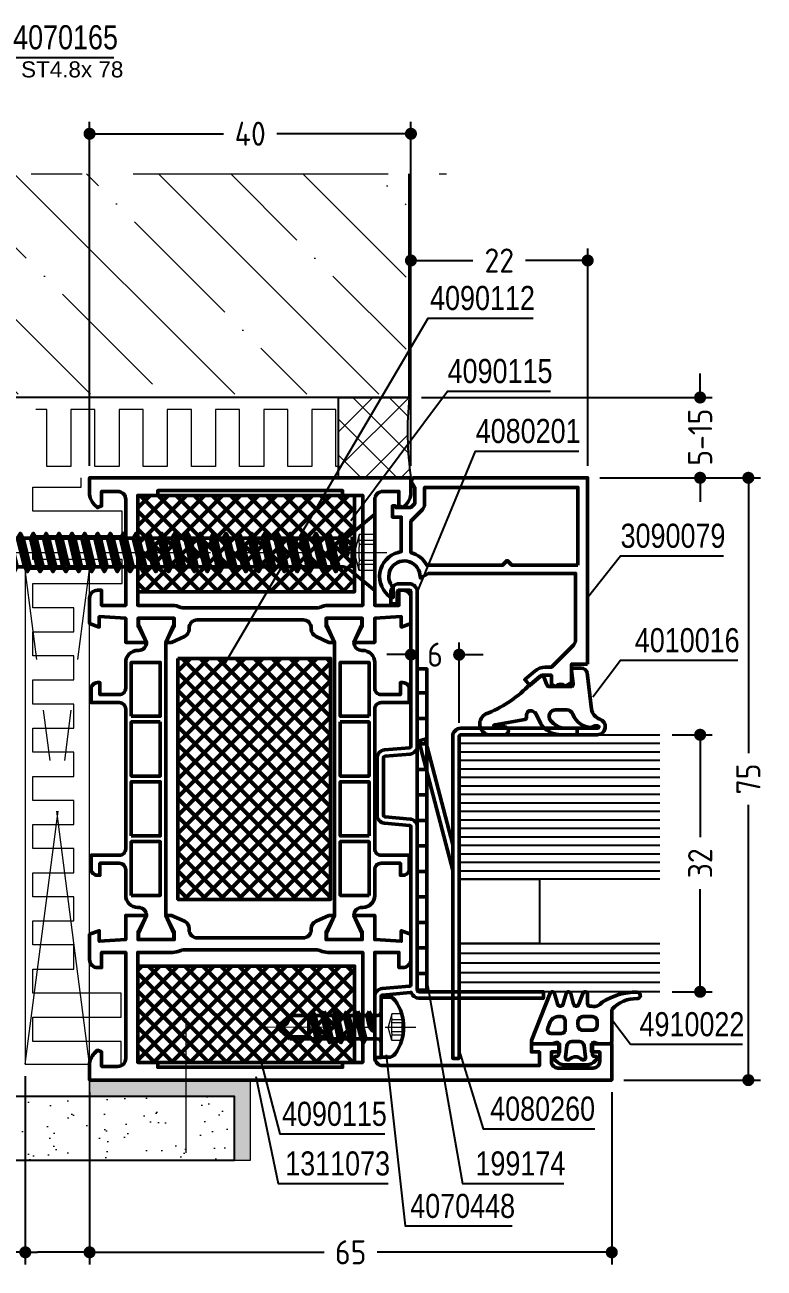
# Model space of a CAD drawing. Header units: millimetres. Extents: x 14 to 195, y 69 to 226.
# Drawn here: x 102.9 to 194.9, y 71.3 to 226.1 of the extents above; entities that cross this region are included whole.
import ezdxf

# ---------------------------------------------------------------- set-up
doc = ezdxf.new("R2010")
doc.units = ezdxf.units.MM
doc.linetypes.add('CENTER', pattern=[50.8, 31.75, -6.35, 6.35, -6.35])
doc.linetypes.add('HIDDEN', pattern=[9.525, 6.35, -3.175])
for name, color, linetype, lineweight in [('AM_5', 3, 'Continuous', 25), ('AM_C', 50, 'Continuous', 50), ('AM_S', 80, 'Continuous', 50), ('Cent3', 70, 'CENTER', 18), ('CHide3', 70, 'HIDDEN', 18), ('Cont2', 2, 'Continuous', 25), ('Cont3', 70, 'Continuous', 18)]:
    doc.layers.add(name, color=color, linetype=linetype, lineweight=lineweight)
doc.styles.add('HBS_DIMTEXTSTYLE', font='isocp.shx')
doc.styles.add('SWISS', font='swiss.ttf')
doc.styles.add('SWISSL', font='swissl.ttf')
doc.dimstyles.new('Konstruktionsschnitt 1-1$0', dxfattribs={"dimtxt": 3, "dimasz": 1.5, "dimexe": 1.5, "dimexo": 1.5, "dimgap": 1.5, "dimtad": 0, "dimdsep": 46, "dimtxsty": 'HBS_DIMTEXTSTYLE', "dimblk": 'PUNKT', "dimcen": 0, "dimclrd": 3, "dimclre": 3, "dimclrt": 2, "dimadec": 1, "dimazin": 2, "dimtfac": 0.7, "dimtofl": 0, "dimtmove": 0, "dimatfit": 3, "dimfxl": 0, "dimtolj": 1, "dimtzin": 0, "dimarcsym": 0})

# ---------------------------------------------------------------- blocks, each defined once
blk = doc.blocks.new('ws4070165')
for p, q in [((1.79, -72.41), (1.79, -73.29)), ((-1.79, -73.25), (-1.79, -73.68)), ((-1.61, -74.11), (-1.79, -73.68)), ((1.18, -75.15), (1.64, -74.05)), ((-0.98, -75.65), (-1.35, -74.75))]:
    blk.add_line(p, q)
blk.add_lwpolyline([(1.79, -4.29, -0.186611), (2.23, -3), (4.75, 0), (-4.75, 0), (-2.23, -3, -0.116452), (-1.84, -3.78)], format="xyb")
for points in [[(1.93, -2.8), (-1.93, -2.8)], [(0, -3.32), (-1.79, -3.75), (-2.4, -4.1), (-1.79, -4.45), (0, -4.03), (0.61, -3.57), (0, -3.32)], [(-2.4, -4.1), (0.61, -3.57)], [(-1.79, -4.45), (-1.79, -5.35)], [(-1.79, -4.45), (-1.79, -5.35)], [(1.79, -4.29), (1.79, -4.49)], [(-2.4, -5.7), (2.41, -4.85)], [(-1.79, -6.05), (-1.79, -6.95)], [(1.79, -5.21), (1.79, -6.09)], [(-2.4, -7.3), (2.41, -6.45)], [(-1.79, -7.65), (-1.79, -8.55)], [(1.79, -6.81), (1.79, -7.69)], [(-2.4, -8.9), (2.41, -8.05)], [(-1.79, -9.25), (-1.79, -10.15)], [(1.79, -8.41), (1.79, -9.29)], [(-2.4, -10.5), (2.41, -9.65)], [(1.79, -10.01), (1.79, -10.89)], [(-2.4, -12.1), (2.41, -11.25)], [(-1.79, -10.85), (-1.79, -11.75)], [(1.79, -11.61), (1.79, -12.49)], [(-2.4, -13.7), (2.41, -12.85)], [(-1.79, -12.45), (-1.79, -13.35)], [(1.79, -13.21), (1.79, -14.09)], [(-2.4, -15.3), (2.41, -14.45)], [(-1.79, -14.05), (-1.79, -14.95)], [(1.79, -14.81), (1.79, -15.69)], [(-2.4, -16.9), (2.41, -16.05)], [(-1.79, -15.65), (-1.79, -16.55)], [(1.79, -16.41), (1.79, -17.29)], [(-2.4, -18.5), (2.41, -17.65)], [(-1.79, -17.25), (-1.79, -18.15)], [(1.79, -18.01), (1.79, -18.89)], [(-2.4, -20.1), (2.41, -19.25)], [(-1.79, -18.85), (-1.79, -19.75)], [(1.79, -19.61), (1.79, -20.49)], [(-2.4, -21.7), (2.41, -20.85)], [(-1.79, -20.45), (-1.79, -21.35)], [(1.79, -21.21), (1.79, -22.09)], [(-2.4, -23.3), (2.41, -22.45)], [(-1.79, -22.05), (-1.79, -22.95)], [(1.79, -22.81), (1.79, -23.69)], [(-2.4, -24.9), (2.41, -24.05)], [(-1.79, -23.65), (-1.79, -24.55)], [(1.79, -24.41), (1.79, -25.29)], [(-2.4, -26.5), (2.41, -25.65)], [(-1.79, -25.25), (-1.79, -26.15)], [(1.79, -26.01), (1.79, -26.89)], [(-2.4, -28.1), (2.41, -27.25)], [(-1.79, -26.85), (-1.79, -27.75)], [(1.79, -27.61), (1.79, -28.49)], [(-2.4, -29.7), (2.41, -28.85)], [(-1.79, -28.45), (-1.79, -29.35)], [(1.79, -29.21), (1.79, -30.09)], [(-2.4, -31.3), (2.41, -30.45)], [(-1.79, -30.05), (-1.79, -30.95)], [(1.79, -30.81), (1.79, -31.69)], [(-2.4, -32.9), (2.41, -32.05)], [(-1.79, -31.65), (-1.79, -32.55)], [(1.79, -32.41), (1.79, -33.29)], [(-2.4, -34.5), (2.41, -33.65)], [(-1.79, -33.25), (-1.79, -34.15)], [(1.79, -34.01), (1.79, -34.89)], [(-2.4, -36.1), (2.41, -35.25)], [(-1.79, -34.85), (-1.79, -35.75)], [(-2.4, -37.7), (2.41, -36.85)], [(-1.79, -36.45), (-1.79, -37.35)], [(1.79, -35.61), (1.79, -36.49)], [(-2.4, -39.3), (2.41, -38.45)], [(-1.79, -38.05), (-1.79, -38.95)], [(1.79, -37.21), (1.79, -38.09)], [(-2.4, -40.9), (2.41, -40.05)], [(-1.79, -39.65), (-1.79, -40.55)], [(1.79, -38.81), (1.79, -39.69)], [(-2.4, -42.5), (2.41, -41.65)], [(-1.79, -41.25), (-1.79, -42.15)], [(1.79, -40.41), (1.79, -41.29)], [(-2.4, -44.1), (2.41, -43.25)], [(-1.79, -42.85), (-1.79, -43.75)], [(1.79, -42.01), (1.79, -42.89)], [(-2.4, -45.7), (2.41, -44.85)], [(-1.79, -44.45), (-1.79, -45.35)], [(1.79, -43.61), (1.79, -44.49)], [(-1.79, -46.05), (-1.79, -46.95)], [(1.79, -45.21), (1.79, -46.09)], [(-2.4, -47.3), (2.41, -46.45)], [(-1.79, -47.65), (-1.79, -48.55)], [(1.79, -46.81), (1.79, -47.69)], [(-2.4, -48.9), (2.41, -48.05)], [(-1.79, -49.25), (-1.79, -50.15)], [(1.79, -48.41), (1.79, -49.29)], [(-2.4, -50.5), (2.41, -49.65)], [(-1.79, -50.85), (-1.79, -51.75)], [(1.79, -50.01), (1.79, -50.89)], [(-2.4, -52.1), (2.41, -51.25)], [(-1.79, -52.45), (-1.79, -53.35)], [(1.79, -51.61), (1.79, -52.49)], [(-2.4, -53.7), (2.41, -52.85)], [(-1.79, -54.05), (-1.79, -54.95)], [(1.79, -53.21), (1.79, -54.09)], [(-2.4, -55.3), (2.41, -54.45)], [(-1.79, -55.65), (-1.79, -56.55)], [(1.79, -54.81), (1.79, -55.69)], [(-2.4, -56.9), (2.41, -56.05)], [(-1.79, -57.25), (-1.79, -58.15)], [(1.79, -56.41), (1.79, -57.29)], [(-2.4, -58.5), (2.41, -57.65)], [(1.79, -58.01), (1.79, -58.89)], [(-2.4, -60.1), (2.41, -59.25)], [(-1.79, -58.85), (-1.79, -59.75)], [(1.79, -59.61), (1.79, -60.49)], [(-2.4, -61.7), (2.41, -60.85)], [(-1.79, -60.45), (-1.79, -61.35)], [(1.79, -61.21), (1.79, -62.09)], [(-2.4, -63.3), (2.41, -62.45)], [(-1.79, -62.05), (-1.79, -62.95)], [(1.79, -62.81), (1.79, -63.69)], [(-2.4, -64.9), (2.41, -64.05)], [(-1.79, -63.65), (-1.79, -64.55)], [(1.79, -64.41), (1.79, -65.29)], [(-2.4, -66.5), (2.41, -65.65)], [(-1.79, -65.25), (-1.79, -66.15)], [(1.79, -66.01), (1.79, -66.89)], [(-2.4, -68.1), (2.41, -67.25)], [(-1.79, -66.85), (-1.79, -67.75)], [(1.79, -67.61), (1.79, -68.49)], [(-2.4, -69.7), (2.41, -68.85)], [(-1.79, -68.45), (-1.79, -69.35)], [(1.79, -69.21), (1.79, -70.09)], [(-2.4, -71.3), (2.41, -70.45)], [(-1.79, -70.05), (-1.79, -70.95)], [(1.79, -70.81), (1.79, -71.69)], [(-2.4, -72.9), (2.41, -72.05)], [(-1.79, -71.65), (-1.79, -72.55)], [(-2.13, -74.45), (2.41, -73.65)], [(-1.5, -75.97), (1.74, -75.39)], [(0.92, -75.79), (0, -78), (-0.73, -76.25)]]:
    blk.add_lwpolyline(points)
for points in [[(1.79, -5.21), (2.41, -4.85), (1.79, -4.49), (-1.79, -5.35), (-2.4, -5.7), (-1.79, -6.05)], [(1.79, -6.81), (2.41, -6.45), (1.79, -6.09), (-1.79, -6.95), (-2.4, -7.3), (-1.79, -7.65)], [(1.79, -8.41), (2.41, -8.05), (1.79, -7.69), (-1.79, -8.55), (-2.4, -8.9), (-1.79, -9.25)], [(1.79, -10.01), (2.41, -9.65), (1.79, -9.29), (-1.79, -10.15), (-2.4, -10.5), (-1.79, -10.85)], [(1.79, -11.61), (2.41, -11.25), (1.79, -10.89), (-1.79, -11.75), (-2.4, -12.1), (-1.79, -12.45)], [(1.79, -13.21), (2.41, -12.85), (1.79, -12.49), (-1.79, -13.35), (-2.4, -13.7), (-1.79, -14.05)], [(1.79, -14.81), (2.41, -14.45), (1.79, -14.09), (-1.79, -14.95), (-2.4, -15.3), (-1.79, -15.65)], [(1.79, -16.41), (2.41, -16.05), (1.79, -15.69), (-1.79, -16.55), (-2.4, -16.9), (-1.79, -17.25)], [(1.79, -18.01), (2.41, -17.65), (1.79, -17.29), (-1.79, -18.15), (-2.4, -18.5), (-1.79, -18.85)], [(1.79, -19.61), (2.41, -19.25), (1.79, -18.89), (-1.79, -19.75), (-2.4, -20.1), (-1.79, -20.45)], [(1.79, -21.21), (2.41, -20.85), (1.79, -20.49), (-1.79, -21.35), (-2.4, -21.7), (-1.79, -22.05)], [(1.79, -22.81), (2.41, -22.45), (1.79, -22.09), (-1.79, -22.95), (-2.4, -23.3), (-1.79, -23.65)], [(1.79, -24.41), (2.41, -24.05), (1.79, -23.69), (-1.79, -24.55), (-2.4, -24.9), (-1.79, -25.25)], [(1.79, -26.01), (2.41, -25.65), (1.79, -25.29), (-1.79, -26.15), (-2.4, -26.5), (-1.79, -26.85)], [(1.79, -27.61), (2.41, -27.25), (1.79, -26.89), (-1.79, -27.75), (-2.4, -28.1), (-1.79, -28.45)], [(1.79, -29.21), (2.41, -28.85), (1.79, -28.49), (-1.79, -29.35), (-2.4, -29.7), (-1.79, -30.05)], [(1.79, -30.81), (2.41, -30.45), (1.79, -30.09), (-1.79, -30.95), (-2.4, -31.3), (-1.79, -31.65)], [(1.79, -32.41), (2.41, -32.05), (1.79, -31.69), (-1.79, -32.55), (-2.4, -32.9), (-1.79, -33.25)], [(1.79, -34.01), (2.41, -33.65), (1.79, -33.29), (-1.79, -34.15), (-2.4, -34.5), (-1.79, -34.85)], [(1.79, -35.61), (2.41, -35.25), (1.79, -34.89), (-1.79, -35.75), (-2.4, -36.1), (-1.79, -36.45)], [(1.79, -37.21), (2.41, -36.85), (1.79, -36.49), (-1.79, -37.35), (-2.4, -37.7), (-1.79, -38.05)], [(1.79, -38.81), (2.41, -38.45), (1.79, -38.09), (-1.79, -38.95), (-2.4, -39.3), (-1.79, -39.65)], [(1.79, -40.41), (2.41, -40.05), (1.79, -39.69), (-1.79, -40.55), (-2.4, -40.9), (-1.79, -41.25)], [(1.79, -42.01), (2.41, -41.65), (1.79, -41.29), (-1.79, -42.15), (-2.4, -42.5), (-1.79, -42.85)], [(1.79, -43.61), (2.41, -43.25), (1.79, -42.89), (-1.79, -43.75), (-2.4, -44.1), (-1.79, -44.45)], [(1.79, -45.21), (2.41, -44.85), (1.79, -44.49), (-1.79, -45.35), (-2.4, -45.7), (-1.79, -46.05)], [(1.79, -46.81), (2.41, -46.45), (1.79, -46.09), (-1.79, -46.95), (-2.4, -47.3), (-1.79, -47.65)], [(1.79, -48.41), (2.41, -48.05), (1.79, -47.69), (-1.79, -48.55), (-2.4, -48.9), (-1.79, -49.25)], [(1.79, -50.01), (2.41, -49.65), (1.79, -49.29), (-1.79, -50.15), (-2.4, -50.5), (-1.79, -50.85)], [(1.79, -51.61), (2.41, -51.25), (1.79, -50.89), (-1.79, -51.75), (-2.4, -52.1), (-1.79, -52.45)], [(1.79, -53.21), (2.41, -52.85), (1.79, -52.49), (-1.79, -53.35), (-2.4, -53.7), (-1.79, -54.05)], [(1.79, -54.81), (2.41, -54.45), (1.79, -54.09), (-1.79, -54.95), (-2.4, -55.3), (-1.79, -55.65)], [(1.79, -56.41), (2.41, -56.05), (1.79, -55.69), (-1.79, -56.55), (-2.4, -56.9), (-1.79, -57.25)], [(1.79, -58.01), (2.41, -57.65), (1.79, -57.29), (-1.79, -58.15), (-2.4, -58.5), (-1.79, -58.85)], [(1.79, -59.61), (2.41, -59.25), (1.79, -58.89), (-1.79, -59.75), (-2.4, -60.1), (-1.79, -60.45)], [(1.79, -61.21), (2.41, -60.85), (1.79, -60.49), (-1.79, -61.35), (-2.4, -61.7), (-1.79, -62.05)], [(1.79, -62.81), (2.41, -62.45), (1.79, -62.09), (-1.79, -62.95), (-2.4, -63.3), (-1.79, -63.65)], [(1.79, -64.41), (2.41, -64.05), (1.79, -63.69), (-1.79, -64.55), (-2.4, -64.9), (-1.79, -65.25)], [(1.79, -66.01), (2.41, -65.65), (1.79, -65.29), (-1.79, -66.15), (-2.4, -66.5), (-1.79, -66.85)], [(1.79, -67.61), (2.41, -67.25), (1.79, -66.89), (-1.79, -67.75), (-2.4, -68.1), (-1.79, -68.45)], [(1.79, -69.21), (2.41, -68.85), (1.79, -68.49), (-1.79, -69.35), (-2.4, -69.7), (-1.79, -70.05)], [(1.79, -70.81), (2.41, -70.45), (1.79, -70.09), (-1.79, -70.95), (-2.4, -71.3), (-1.79, -71.65)], [(1.79, -72.41), (2.41, -72.05), (1.79, -71.69), (-1.79, -72.55), (-2.4, -72.9), (-1.79, -73.25)], [(1.64, -74.05), (2.41, -73.65), (1.79, -73.29), (-1.61, -74.11), (-2.13, -74.45), (-1.35, -74.75)], [(1.18, -75.15), (1.74, -75.39), (0.92, -75.79), (-0.73, -76.25), (-1.5, -75.97), (-0.98, -75.65)]]:
    blk.add_lwpolyline(points, close=True)
at = {"layer": 'Cent3', "ltscale": 0.3}
blk.add_line((0, -79.5), (0, 1.5), dxfattribs=at)
at = {"layer": 'CHide3'}
for points in [[(-2.25, 0), (-2.25, -1.93)], [(-1, 0), (-1, -1.93)], [(1, 0), (1, -1.93)], [(2.25, 0), (2.25, -1.93)], [(-1.5, -0.06), (-1.5, -1.99)], [(1.5, -0.06), (1.5, -1.99)], [(-2.25, -1.93), (0, -2.53)], [(2.25, -1.93), (0, -2.53)]]:
    blk.add_lwpolyline(points, dxfattribs=at)
for centre, radius, start, end in [((-1.62, 3.32), 3.38, 259.3357, 280.6643), ((0, 3.36), 3.5, 253.4149, 286.5851), ((1.63, 3.32), 3.38, 259.3357, 280.6643), ((-1.62, 1.39), 3.38, 259.3357, 280.6643), ((0, 6.17), 8.16, 262.9585, 277.0415), ((1.63, 1.39), 3.38, 259.3357, 280.6643)]:
    blk.add_arc(centre, radius, start, end, dxfattribs=at)
blk = doc.blocks.new('PUNKT')
at = {"color": 0, "linetype": 'Continuous'}
blk.add_line((-0.5, 0), (-1, 0), dxfattribs=at)
at = {"color": 0, "linetype": 'Continuous', "const_width": 0.5}
blk.add_lwpolyline([(-0.25, 0, 1), (0.25, 0, 1)], format="xyb", close=True, dxfattribs=at)
blk = doc.blocks.new('*D25')
at = {"layer": 'AM_5', "color": 3, "lineweight": -2, "transparency": 16777216}
for p, q in [((183.44, 137.67), (188.44, 137.67)), ((186.94, 136.17), (186.94, 124.91)), ((186.94, 107.17), (186.94, 118.43)), ((183.44, 105.67), (188.44, 105.67))]:
    blk.add_line(p, q, dxfattribs=at)
at = {"layer": 'AM_5', "color": 3, "lineweight": -2, "transparency": 16777216, "xscale": 1.5, "yscale": 1.5, "zscale": 1.5}
for p, rotation in [((186.94, 137.67), 90), ((186.94, 105.67), 270)]:
    blk.add_blockref('PUNKT', p, dxfattribs=dict(at, rotation=rotation))
at = {"layer": 'AM_5', "color": 2, "transparency": 16777216, "insert": (186.94, 121.67), "char_height": 3, "attachment_point": 5, "rotation": 90, "style": 'HBS_DIMTEXTSTYLE'}
blk.add_mtext('\\A1;32', dxfattribs=at)
blk = doc.blocks.new('*D26')
at = {"layer": 'AM_5', "color": 3, "lineweight": -2, "transparency": 16777216}
for p, q in [((174.44, 169.67), (194.44, 169.67)), ((192.94, 168.17), (192.94, 135.39)), ((192.94, 96.17), (192.94, 128.96)), ((177.44, 94.67), (194.44, 94.67))]:
    blk.add_line(p, q, dxfattribs=at)
at = {"layer": 'AM_5', "color": 3, "lineweight": -2, "transparency": 16777216, "xscale": 1.5, "yscale": 1.5, "zscale": 1.5}
for p, rotation in [((192.94, 169.67), 90), ((192.94, 94.67), 270)]:
    blk.add_blockref('PUNKT', p, dxfattribs=dict(at, rotation=rotation))
at = {"layer": 'AM_5', "color": 2, "transparency": 16777216, "insert": (192.94, 132.17), "char_height": 3, "attachment_point": 5, "rotation": 90, "style": 'HBS_DIMTEXTSTYLE'}
blk.add_mtext('\\A1;75', dxfattribs=at)
blk = doc.blocks.new('*D27')
at = {"layer": 'AM_5', "color": 3, "lineweight": -2, "transparency": 16777216}
for p, q in [((150.94, 171.17), (150.94, 198.23)), ((172.94, 171.17), (172.94, 198.23)), ((152.44, 196.73), (158.66, 196.73)), ((171.44, 196.73), (165.21, 196.73))]:
    blk.add_line(p, q, dxfattribs=at)
at = {"layer": 'AM_5', "color": 3, "lineweight": -2, "transparency": 16777216, "xscale": 1.5, "yscale": 1.5, "zscale": 1.5, "rotation": 180}
blk.add_blockref('PUNKT', (150.94, 196.73), dxfattribs=at)
at = {"layer": 'AM_5', "color": 3, "lineweight": -2, "transparency": 16777216, "xscale": 1.5, "yscale": 1.5, "zscale": 1.5}
blk.add_blockref('PUNKT', (172.94, 196.73), dxfattribs=at)
at = {"layer": 'AM_5', "color": 2, "transparency": 16777216, "insert": (161.94, 196.73), "char_height": 3, "attachment_point": 5, "style": 'HBS_DIMTEXTSTYLE'}
blk.add_mtext('\\A1;22', dxfattribs=at)
blk = doc.blocks.new('*D28')
at = {"layer": 'AM_5', "color": 3, "lineweight": -2, "transparency": 16777216}
for p, q in [((110.94, 171.17), (110.94, 214.01)), ((150.94, 171.17), (150.94, 214.01)), ((112.44, 212.51), (127.63, 212.51)), ((149.44, 212.51), (134.24, 212.51))]:
    blk.add_line(p, q, dxfattribs=at)
at = {"layer": 'AM_5', "color": 3, "lineweight": -2, "transparency": 16777216, "xscale": 1.5, "yscale": 1.5, "zscale": 1.5, "rotation": 180}
blk.add_blockref('PUNKT', (110.94, 212.51), dxfattribs=at)
at = {"layer": 'AM_5', "color": 3, "lineweight": -2, "transparency": 16777216, "xscale": 1.5, "yscale": 1.5, "zscale": 1.5}
blk.add_blockref('PUNKT', (150.94, 212.51), dxfattribs=at)
at = {"layer": 'AM_5', "color": 2, "transparency": 16777216, "insert": (130.94, 212.51), "char_height": 3, "attachment_point": 5, "style": 'HBS_DIMTEXTSTYLE'}
blk.add_mtext('\\A1;40', dxfattribs=at)
blk = doc.blocks.new('*D29')
at = {"layer": 'AM_5', "color": 3, "lineweight": -2, "transparency": 16777216}
for p, q in [((110.94, 93.17), (110.94, 71.73)), ((175.94, 93.17), (175.94, 71.73)), ((112.44, 73.23), (140.13, 73.23)), ((174.44, 73.23), (146.74, 73.23))]:
    blk.add_line(p, q, dxfattribs=at)
at = {"layer": 'AM_5', "color": 3, "lineweight": -2, "transparency": 16777216, "xscale": 1.5, "yscale": 1.5, "zscale": 1.5, "rotation": 180}
blk.add_blockref('PUNKT', (110.94, 73.23), dxfattribs=at)
at = {"layer": 'AM_5', "color": 3, "lineweight": -2, "transparency": 16777216, "xscale": 1.5, "yscale": 1.5, "zscale": 1.5}
blk.add_blockref('PUNKT', (175.94, 73.23), dxfattribs=at)
at = {"layer": 'AM_5', "color": 2, "transparency": 16777216, "insert": (143.44, 73.23), "char_height": 3, "attachment_point": 5, "style": 'HBS_DIMTEXTSTYLE'}
blk.add_mtext('\\A1;65', dxfattribs=at)
blk = doc.blocks.new('*D43')
at = {"layer": 'AM_5', "color": 3, "lineweight": -2, "transparency": 16777216}
for p, q in [((150.94, 139.17), (150.94, 149.15)), ((156.94, 139.17), (156.94, 149.15)), ((149.44, 147.65), (147.94, 147.65)), ((158.44, 147.65), (159.94, 147.65))]:
    blk.add_line(p, q, dxfattribs=at)
at = {"layer": 'AM_5', "color": 3, "lineweight": -2, "transparency": 16777216, "xscale": 1.5, "yscale": 1.5, "zscale": 1.5}
blk.add_blockref('PUNKT', (150.94, 147.65), dxfattribs=at)
at = {"layer": 'AM_5', "color": 3, "lineweight": -2, "transparency": 16777216, "xscale": 1.5, "yscale": 1.5, "zscale": 1.5, "rotation": 180}
blk.add_blockref('PUNKT', (156.94, 147.65), dxfattribs=at)
at = {"layer": 'AM_5', "color": 2, "transparency": 16777216, "insert": (153.94, 147.65), "char_height": 3, "attachment_point": 5, "style": 'HBS_DIMTEXTSTYLE'}
blk.add_mtext('\\A1;6', dxfattribs=at)
blk = doc.blocks.new('*D44')
at = {"layer": 'AM_5', "color": 3, "lineweight": -2, "transparency": 16777216}
for p, q in [((186.94, 181.17), (186.94, 182.67)), ((152.24, 179.67), (188.44, 179.67)), ((186.94, 168.17), (186.94, 166.67))]:
    blk.add_line(p, q, dxfattribs=at)
at = {"layer": 'AM_5', "color": 3, "lineweight": -2, "transparency": 16777216, "xscale": 1.5, "yscale": 1.5, "zscale": 1.5}
for p, rotation in [((186.94, 179.67), 270), ((186.94, 169.67), 90)]:
    blk.add_blockref('PUNKT', p, dxfattribs=dict(at, rotation=rotation))
at = {"layer": 'AM_5', "color": 2, "transparency": 16777216, "insert": (186.94, 174.73), "char_height": 3, "attachment_point": 5, "rotation": 90, "style": 'HBS_DIMTEXTSTYLE'}
blk.add_mtext('\\A1;5-15', dxfattribs=at)
blk = doc.blocks.new('*D45')
at = {"layer": 'AM_5', "color": 3, "lineweight": -2, "transparency": 16777216}
for p, q in [((102.94, 95.17), (102.94, 71.73)), ((110.94, 91.17), (110.94, 71.73)), ((102.94, 73.23), (101.44, 73.23)), ((109.44, 73.23), (104.44, 73.23))]:
    blk.add_line(p, q, dxfattribs=at)
at = {"layer": 'AM_5', "color": 3, "lineweight": -2, "transparency": 16777216, "xscale": 1.5, "yscale": 1.5, "zscale": 1.5, "rotation": 180}
blk.add_blockref('PUNKT', (102.94, 73.23), dxfattribs=at)
at = {"layer": 'AM_5', "color": 3, "lineweight": -2, "transparency": 16777216, "xscale": 1.5, "yscale": 1.5, "zscale": 1.5}
blk.add_blockref('PUNKT', (110.94, 73.23), dxfattribs=at)
at = {"layer": 'AM_5', "color": 2, "transparency": 16777216, "insert": (96.42, 73.23), "char_height": 3, "attachment_point": 5, "style": 'HBS_DIMTEXTSTYLE'}
blk.add_mtext('\\A1;5-15', dxfattribs=at)
blk = doc.blocks.new('ZAHL links')
at = {"layer": 'AM_5', "color": 2, "style": 'SWISSL'}
blk.add_attdef('XXX', (1.85, -2.5), '', height=1.5, dxfattribs=at)
blk = doc.blocks.new('WS4070448')
for p, q in [((-1.45, -9), (-1.45, -11.36)), ((-1.45, -9), (1.45, -9)), ((1.45, -11.36), (1.45, -9)), ((-1.45, -11.36), (0, -13)), ((0, -13), (1.45, -11.36))]:
    blk.add_line(p, q)
blk.add_lwpolyline([(3.32, 1.75, 0.314856), (-3.32, 1.75, 0.244912), (-3.75, 0.93), (-3.75, 0), (3.75, 0), (3.75, 0.93, 0.244912), (3.32, 1.75, 0.138291)], format="xyb")
for points in [[(-1.95, -1.5), (-1.45, -1.79), (0, -1.44), (0.5, -1.07), (0, -0.87), (-1.45, -1.21)], [(-1.95, -2.9), (-1.45, -3.19), (1.45, -2.5), (1.95, -2.21), (1.45, -1.92), (-1.45, -2.61)], [(-1.95, -4.3), (-1.45, -4.59), (1.45, -3.9), (1.95, -3.61), (1.45, -3.32), (-1.45, -4.01)], [(-1.95, -5.7), (-1.45, -5.99), (1.45, -5.3), (1.95, -5.01), (1.45, -4.72), (-1.45, -5.41)], [(-1.95, -7.1), (-1.45, -7.39), (1.45, -6.7), (1.95, -6.41), (1.45, -6.12), (-1.45, -6.81)], [(-1.95, -8.5), (-1.45, -8.79), (1.45, -8.1), (1.95, -7.81), (1.45, -7.52), (-1.45, -8.21)]]:
    blk.add_lwpolyline(points, close=True)
for points in [[(-1.95, -1.5), (0.5, -1.07)], [(-1.45, -0.5), (-1.45, -1.21)], [(1.45, -0.5), (1.45, -1.92)], [(-1.95, -2.9), (1.95, -2.21)], [(-1.45, -1.79), (-1.45, -2.21)], [(-1.45, -1.79), (-1.45, -2.61)], [(-1.45, -1.79), (-1.45, -2.61)], [(1.45, -2.5), (1.45, -3.32)], [(-1.95, -4.3), (1.95, -3.61)], [(-1.45, -3.19), (-1.45, -4.01)], [(-1.45, -4.59), (-1.45, -5.41)], [(1.45, -3.9), (1.45, -4.72)], [(-1.95, -5.7), (1.95, -5.01)], [(-1.45, -5.99), (-1.45, -6.81)], [(1.45, -5.3), (1.45, -6.12)], [(-1.95, -7.1), (1.95, -6.41)], [(-1.45, -7.39), (-1.45, -8.21)], [(1.45, -6.7), (1.45, -7.52)], [(-1.95, -8.5), (1.95, -7.81)], [(-1.45, -8.79), (-1.45, -9)], [(1.2, -9), (1.2, -11.25), (0.03, -12.65)], [(1.45, -8.1), (1.45, -9)], [(-1.45, -10.19), (-1.45, -11.01)], [(1.45, -9.5), (1.45, -10.32)]]:
    blk.add_lwpolyline(points)
for centre, radius, start, end in [((-1.95, -0.5), 0.5, 0, 90), ((1.95, -0.5), 0.5, 90, 180), ((-1.46, -12.83), 1.47, 353.4244, 89.6688)]:
    blk.add_arc(centre, radius, start, end)
at = {"layer": 'Cent3', "ltscale": 0.3}
blk.add_line((-0.02, -14.76), (0, 4.3), dxfattribs=at)
at = {"layer": 'CHide3'}
for p, q in [((-0.97, 1.33), (-0.97, 2.72)), ((-0.56, 1.33), (-0.56, 2.61)), ((0.56, 1.33), (0.56, 2.61)), ((0.97, 1.33), (0.97, 2.72))]:
    blk.add_line(p, q, dxfattribs=at)
for points in [[(-1.65, 2.56), (-1.65, 1.33)], [(1.65, 2.56), (1.65, 1.33)], [(-1.65, 1.33), (0, 0.89)], [(1.65, 1.33), (0, 0.89)]]:
    blk.add_lwpolyline(points, dxfattribs=at)
for centre, radius, start, end in [((-1.59, 3.84), 1.28, 267.2848, 298.8872), ((0, 5.49), 2.94, 250.6988, 289.3012), ((1.59, 3.84), 1.28, 241.1128, 272.7152), ((-1.31, 2.49), 1.21, 253.6643, 286.3357), ((0, 11.41), 10.13, 264.4948, 275.5052), ((1.31, 2.49), 1.21, 253.6643, 286.3357)]:
    blk.add_arc(centre, radius, start, end, dxfattribs=at)
blk = doc.blocks.new('*U66', base_point=(156.94, 105.67))
for p, q in [((156.94, 136.62), (181.94, 136.62)), ((156.94, 135.56), (181.94, 135.56)), ((156.94, 134.5), (181.94, 134.5)), ((156.94, 133.44), (181.94, 133.44)), ((156.94, 132.38), (181.94, 132.38)), ((156.94, 131.32), (181.94, 131.32)), ((156.94, 130.26), (181.94, 130.26)), ((156.94, 129.2), (181.94, 129.2)), ((156.94, 128.15), (181.94, 128.15)), ((156.94, 127.09), (181.94, 127.09)), ((156.94, 126.03), (181.94, 126.03)), ((156.94, 124.97), (181.94, 124.97)), ((156.94, 123.91), (181.94, 123.91)), ((156.94, 122.85), (181.94, 122.85)), ((156.94, 121.79), (181.94, 121.79)), ((156.94, 120.73), (181.94, 120.73)), ((156.94, 110.47), (181.94, 110.47)), ((156.94, 109.27), (181.94, 109.27)), ((156.94, 108.07), (181.94, 108.07)), ((156.94, 106.87), (181.94, 106.87))]:
    blk.add_line(p, q)
for points in [[(181.94, 119.67), (156.94, 119.67), (156.94, 137.67), (181.94, 137.67)], [(181.94, 105.67), (156.94, 105.67), (156.94, 111.67), (181.94, 111.67)]]:
    blk.add_lwpolyline(points)
blk.add_lwpolyline([(156.94, 111.67), (156.94, 119.67), (166.94, 119.67), (166.94, 111.67)], close=True)
blk = doc.blocks.new('WI3090079')
for points in [[(-23.2, 22), (-23.2, 20), (-25.5, 20), (-25.9, 19.21, -0.339409), (-25.93, 17.99), (-25.7, 17.5), (-24.6, 17.5), (-24.6, 16.35), (-25.88, 14.82), (-25.12, 14.18), (-24.07, 15.43, 0.176327), (-23.6, 16.71), (-23.6, 17.5), (-20.89, 20.21, -0.198912), (-20.19, 20.5), (-11.9, 20.5), (-11.9, 2.2), (-12.48, 1.19), (-12.04, 1.13, -1.382111), (-13.66, -2.2), (-14.9, -2.2), (-14.9, -2.49, 0.652679), (-9.3, -1.57), (-9.2, -1.2), (-4.9, -1.2), (-4.9, -2.3), (-3.5, -2.3), (-3.5, -1.9), (-3.7, -1.9), (-3.7, 0), (-3.2, 0.5), (-1.25, 0.5), (-0.45, 0.04), (0, 0.3), (0, 22), (-23.2, 22)], [(-10.9, 20.8), (-10.9, 12.58), (-10.32, 12), (-10.9, 11.42), (-10.9, 1.97, -0.213458), (-9.31, 0), (-5.4, 0), (-3.99, 1.41, -0.198912), (-3.28, 1.7), (-1.2, 1.7), (-1.2, 20.8), (-10.9, 20.8)]]:
    blk.add_lwpolyline(points, format="xyb", close=True)
blk = doc.blocks.new('WI4010016')
for points in [[(1.19, 1.96, -0.346133), (1.8, 1.18), (1.8, 0.3, -0.449698), (1.46, 0), (-0.16, 0.2, 0.449698), (-0.5, -0.1), (-0.5, -2.79, 0.315299), (-0.3, -3.07), (0.7, -3.44, -0.548619), (0.81, -3.93), (-0.5, -5.46, 0.104737), (-3.91, -10.66, -0.684728), (-6.5, -10.42), (-6.5, -8.36, -1), (-5.5, -8.36), (-5.5, -9.42, 0.287601), (-5.34, -9.69, 0.156883), (-5.25, -9.53), (-4.59, -5.82, -0.041381), (-4.57, -5.74), (-4.52, -5.69, -0.200274), (-4.31, -5.6), (-4, -5.6, 0.57735), (-3.57, -4.85), (-3.72, -4.58, 0.149451), (-3.85, -4.46), (-5.14, -3.83, -0.069927), (-5.25, -3.76), (-5.51, -3.53, -0.212557), (-6.5, -1.3), (-6.5, 3.2, -0.852431), (-4.55, 3.51, 0.291336), (-3.3, 2.49), (1.19, 1.96)], [(-3.4, -2, -0.612992), (-4.67, -2.65, -0.239931), (-5.7, -0.63), (-5.7, 3.25, -1), (-5.4, 3.25), (-5.4, 2.88, -0.317837), (-5.6, 2.6), (-5.6, 2.51, 0.317975), (-3.93, 0.15, -0.317975), (-3.4, -0.6), (-3.4, -2)]]:
    blk.add_lwpolyline(points, format="xyb", close=True)
blk = doc.blocks.new('WI1311073')
for points in [[(20.5, 29.8), (20.5, 30.5), (18.3, 29.5), (17.5, 29.5), (17.5, 33.9), (18.3, 33.9), (20.5, 32.9), (20.5, 35.5), (17.5, 35.5), (17.28, 38.8), (18.59, 38.8), (18.15, 40), (15, 40, 0.414214), (14, 39), (14, 38.5), (15.9, 38.5), (15.9, 35.5), (2.8, 35.5, -0.414214), (1.8, 36.5), (1.8, 56), (3.5, 56), (3.5, 55), (4.5, 55), (4.5, 58.5), (3.5, 58.5), (3.5, 57.5), (2.3, 57.5, -0.414214), (1.5, 58.3), (1.5, 62.7, -0.414214), (2.3, 63.5), (3.5, 63.5), (3.5, 62.5), (4.5, 62.5), (4.5, 65), (0, 65), (0, 0), (1.9, 0, 0.198912), (3.31, 0.59), (3.71, 0.99), (3.5, 1.5), (1.7, 1.5), (1.7, 3.5, -0.414214), (2.7, 4.5), (15.9, 4.5), (15.9, 1.5), (14, 1.5), (14, 1, 0.414214), (15, 0), (18.15, 0), (18.59, 1.2), (17.28, 1.2), (17.5, 4.5), (20.5, 4.5), (20.5, 7.1), (18.3, 6.1), (17.5, 6.1), (17.5, 10.5), (18.3, 10.5), (20.5, 9.5), (20.5, 10.2), (19.77, 11.81, 0.294108), (18.86, 12.4), (18.7, 12.4, -0.414214), (17.7, 13.4), (17.7, 26.6, -0.414214), (18.7, 27.6), (18.86, 27.6, 0.294108), (19.77, 28.19), (20.5, 29.8)], [(54.5, 32.9), (54.5, 32.95), (56.5, 33.95), (57.5, 33.95), (57.5, 29.45), (56.5, 29.45), (54.5, 30.45), (54.5, 30.5), (20.5, 30.5), (20.5, 30.45), (18.5, 29.45), (17.5, 29.45), (17.5, 33.95), (18.5, 33.95), (20.5, 32.95), (20.5, 32.9, 0.414214), (21.5, 33.9), (21.5, 34, -0.414214), (23, 35.5), (26.2, 35.5, 0.414214), (27, 36.3), (27, 38.7), (25.5, 38.7), (25.5, 39, -0.414214), (26.3, 39.8), (28, 39.8), (28, 36.3, 0.414214), (28.8, 35.5), (46.2, 35.5, 0.414214), (47, 36.3), (47, 39.8), (48.7, 39.8, -0.414214), (49.5, 39), (49.5, 38.7), (48, 38.7), (48, 36.3, 0.414214), (48.8, 35.5), (52, 35.5, -0.414214), (53.5, 34), (53.5, 33.9, 0.414214), (54.5, 32.9)], [(54.5, 10.2), (55.23, 11.81, -0.294108), (56.14, 12.4), (56.3, 12.4, 0.414214), (57.3, 13.4), (57.3, 26.6, 0.414214), (56.3, 27.6), (56.14, 27.6, -0.294108), (55.23, 28.19), (54.5, 29.8), (54.5, 30.5), (56.7, 29.5), (57.5, 29.5), (57.5, 33.9), (56.7, 33.9), (54.5, 32.9), (54.5, 35.5), (57.5, 35.5), (57.72, 38.8), (56.41, 38.8), (56.85, 40), (60, 40, -0.414214), (61, 39), (61, 38.5), (59.1, 38.5), (59.1, 35.5), (72.3, 35.5, 0.414214), (73.3, 36.5), (73.3, 38.5), (71.5, 38.5), (71.29, 39.01), (71.69, 39.41, -0.198912), (73.1, 40), (75, 40), (75, 0), (73.1, 0, -0.198912), (71.69, 0.59), (71.29, 0.99), (71.5, 1.5), (73.3, 1.5), (73.3, 3.5, 0.414214), (72.3, 4.5), (59.1, 4.5), (59.1, 1.5), (61, 1.5), (61, 1, -0.414214), (60, 0), (56.85, 0), (56.41, 1.2), (57.72, 1.2), (57.5, 4.5), (54.5, 4.5), (54.5, 7.1), (56.7, 6.1), (57.5, 6.1), (57.5, 10.5), (56.7, 10.5), (54.5, 9.5), (54.5, 10.2)], [(2.2, 31.5), (1.6, 31.5), (1.6, 8.5), (2.2, 8.5), (2.2, 6), (15.9, 6), (15.9, 10.35, -0.112281), (16.1, 11.24, 0.112281), (16.2, 11.67), (16.2, 28.33, 0.112281), (16.1, 28.76, -0.112281), (15.9, 29.65), (15.9, 34), (2.2, 34), (2.2, 31.5)], [(72.8, 31.5), (73.4, 31.5), (73.4, 8.5), (72.8, 8.5), (72.8, 6), (59.1, 6), (59.1, 10.35, 0.112281), (58.9, 11.24, -0.112281), (58.8, 11.67), (58.8, 28.33, -0.112281), (58.9, 28.76, 0.112281), (59.1, 29.65), (59.1, 34), (72.8, 34), (72.8, 31.5)], [(54.5, 7.1), (54.5, 7.05), (56.5, 6.05), (57.5, 6.05), (57.5, 10.55), (56.5, 10.55), (54.5, 9.55), (54.5, 9.5), (20.5, 9.5), (20.5, 9.55), (18.5, 10.55), (17.5, 10.55), (17.5, 6.05), (18.5, 6.05), (20.5, 7.05), (20.5, 7.1, -0.414214), (21.5, 6.1), (21.5, 6, 0.414214), (23, 4.5), (26.2, 4.5, -0.414214), (27, 3.7), (27, 1.3), (25.5, 1.3), (25.5, 1, 0.414214), (26.3, 0.2), (28, 0.2), (28, 3.7, -0.414214), (28.8, 4.5), (46.2, 4.5, -0.414214), (47, 3.7), (47, 0.2), (48.7, 0.2, 0.414214), (49.5, 1), (49.5, 1.3), (48, 1.3), (48, 3.7, -0.414214), (48.8, 4.5), (52, 4.5, 0.414214), (53.5, 6), (53.5, 6.1, -0.414214), (54.5, 7.1)]]:
    blk.add_lwpolyline(points, format="xyb", close=True)
for points in [[(23, 34.8), (29.7, 34.8), (29.7, 31.2), (23, 31.2), (23, 34.8)], [(30.4, 34.8), (37.15, 34.8), (37.15, 31.2), (30.4, 31.2), (30.4, 34.8)], [(44.6, 31.2), (37.85, 31.2), (37.85, 34.8), (44.6, 34.8), (44.6, 31.2)], [(45.3, 34.8), (52, 34.8), (52, 31.2), (45.3, 31.2), (45.3, 34.8)], [(23, 5.2), (29.7, 5.2), (29.7, 8.8), (23, 8.8), (23, 5.2)], [(30.4, 5.2), (37.15, 5.2), (37.15, 8.8), (30.4, 8.8), (30.4, 5.2)], [(44.6, 8.8), (37.85, 8.8), (37.85, 5.2), (44.6, 5.2), (44.6, 8.8)], [(45.3, 5.2), (52, 5.2), (52, 8.8), (45.3, 8.8), (45.3, 5.2)]]:
    blk.add_lwpolyline(points, close=True)
blk = doc.blocks.new('WI4910022')
blk.add_line((0.3, 0), (0.3, 0))
blk.add_lwpolyline([(0, -7.38), (0, -9.7, 0.537715), (0.42, -9.98), (6.32, -7.68, 0.71283), (6.28, -7.11), (4.98, -6.76, -0.767327), (4.98, -6.04), (6.28, -5.69, 0.767327), (6.28, -5.11), (4.96, -4.76, -0.767327), (4.96, -4.08), (6.28, -3.59, 0.876976), (6.2, -3), (5, -3, -0.414214), (4.7, -2.7), (4.7, -2.48, -0.288751), (5.2, -1.18, 0.150709), (6.44, 3.17, 1.016945), (5.64, 3.15, -0.221064), (4.33, 0.05, -0.039181), (3.7, 0), (0.3, 0, 0.414214), (0, -0.3), (0, -1.62), (0.19, -2.13, -0.520567), (0, -2.4), (-1.33, -2.4, -0.36397), (-1.53, -2.23), (-1.58, -1.97, 0.594937), (-1.91, -1.85), (-2.12, -2.05, 0.208), (-2.6, -3.15), (-2.6, -5.85, 0.208), (-2.12, -6.95), (-1.91, -7.15, 0.594937), (-1.58, -7.03), (-1.53, -6.77, -0.36397), (-1.33, -6.6), (0, -6.6, -0.520567), (0.19, -6.87), (0, -7.38)], format="xyb")
for points in [[(2.3, -4.2, -0.414214), (1.7, -3.6), (1.7, -2.4, -0.414214), (2.3, -1.8), (2.8, -1.8, -0.414214), (3.4, -2.4), (3.4, -3.6, -0.414214), (2.8, -4.2)], [(0.3, -4.98, -0.378866), (-0.23, -5.57), (-1.66, -5.75, -0.717695), (-1.91, -5.24, 0.421053), (-1.91, -3.76, -0.717695), (-1.66, -3.25), (-0.23, -3.43, -0.378866), (0.3, -4.02), (0.3, -4.98)], [(1.98, -7.97, -0.527791), (1.3, -7.51), (1.3, -6.3, -0.414214), (1.8, -5.8), (2.9, -5.8, -0.414214), (3.4, -6.3), (3.4, -6.73, -0.30908), (2.76, -7.67)]]:
    blk.add_lwpolyline(points, format="xyb", close=True)
blk = doc.blocks.new('WI4080201')
blk.add_lwpolyline([(-49, 1, 0.414214), (-48.8, 0.8), (-28.48, 0.8, -0.388879), (-27.49, -0.11), (-27.22, -3.22, 0.388879), (-27.02, -3.4), (-19.88, -3.4, 0.388879), (-19.68, -3.22), (-19.41, -0.11, -0.388879), (-18.42, 0.8), (0.8, 0.8, -0.414214), (1.8, -0.2), (1.8, -1.5, -0.414214), (0.8, -2.5), (-0.7, -2.5), (-0.7, -1.7), (0.8, -1.7, 0.414214), (1, -1.5), (1, -0.2, 0.414214), (0.8, 0), (-18.42, 0, 0.388879), (-18.62, -0.18), (-18.89, -3.29, -0.388879), (-19.88, -4.2), (-27.02, -4.2, -0.388879), (-28.01, -3.29), (-28.28, -0.18, 0.388879), (-28.48, 0), (-48.12, 0, 0.388879), (-48.32, -0.18), (-48.61, -3.59, -0.388879), (-49.61, -4.5), (-57.2, -4.5), (-57.2, -3.7), (-49.61, -3.7, 0.388879), (-49.41, -3.52), (-49.11, -0.11, -0.039327), (-49.09, 0.04, -0.331311), (-49.8, 1), (-49.8, 16.5), (-49, 16.5), (-49, 1)], format="xyb", close=True)
blk = doc.blocks.new('WI4080260')
blk.add_lwpolyline([(0.8, 0.2, -0.414214), (-0.2, -0.8), (-40.3, -0.8), (-40.3, 0), (-0.2, 0, 0.414214), (0, 0.2), (0, 14.7), (0.8, 14.7), (0.8, 0.2)], format="xyb", close=True)
blk.add_lwpolyline([(-13.72, -0.8), (-0.53, -4.23), (-0.74, -5), (-16.9, -0.8)])
blk = doc.blocks.new('WI199174')
h = blk.add_hatch()
h.set_pattern_fill('ANSI31', color=256, angle=45)
h.paths.add_polyline_path([(40, 1.2), (40, 0), (0, 0), (0, 1.2)])
blk.add_lwpolyline([(0, 1.2), (0, 0), (40, 0), (40, 1.2)], close=True)
blk = doc.blocks.new('WI4090115')
h = blk.add_hatch()
h.set_pattern_fill('ANSI37', color=256, scale=0.5, style=0)
h.set_pattern_definition([(45, (-40, -0.001), (-1.12253, 1.12253), []), (135, (-40, -0.001), (-1.12253, -1.12253), [])])
h.paths.add_polyline_path([(12, 27), (0, 27), (0, 0), (12, 0)])
blk.add_lwpolyline([(12, 0), (12, 27), (0, 27), (0, 0), (12, 0)], close=True)
blk = doc.blocks.new('WI4090112')
h = blk.add_hatch()
h.set_pattern_fill('ANSI37', color=256, scale=0.5)
h.set_pattern_definition([(45, (-15, 0.5), (-1.12253, 1.12253), []), (135, (-15, 0.5), (-1.12253, -1.12253), [])])
h.paths.add_polyline_path([(15, 0.5), (15, 19.5), (-15, 19.5), (-15, 0.5)])
blk.add_lwpolyline([(15, 19.5), (-15, 19.5), (-15, 0.5), (15, 0.5), (15, 19.5)], close=True)

msp = doc.modelspace()

# ---------------------------------------------------------------- hatches: boundary and pattern name
at = {"layer": 'Cent3'}
h = msp.add_hatch(dxfattribs=at)
h.set_pattern_fill('AR-SAND', color=256, scale=0.1, angle=90, style=0)
h.set_pattern_definition([(127.5, (-84.7617, -107.5055), (-4.89413, -0.160003), [0, -3.8608, 0, -4.318, 0, -4.1275]), (97.5, (-84.7617, -107.5055), (-7.16825, 4.49523), [0, -2.0828, 0, -3.4798, 0, -1.3335]), (57.5, (-84.7617, -110.6297), (-0.01437, 7.909924), [0, -1.27, 0, -4.572, 0, -5.969]), (47.5, (-84.7617, -110.63), (-2.2293, 7.63556), [0, -0.635, 0, -2.9972, 0, -3.429])])
h.paths.add_polyline_path([(14.762, 92.675), (14.762, 84.675), (128.935, 84.675), (128.935, 92.675)])
at = {"layer": 'Cont3'}
h = msp.add_hatch(dxfattribs=at)
h.set_pattern_fill('ANSI35', color=256, scale=2, angle=90, style=0)
h.set_pattern_definition([(135, (-139.41, -305.87), (-8.98026, -8.98026), []), (135, (-139.41, -296.89), (-8.98026, -8.98026), [15.875, -3.175, 0, -3.175])])
h.paths.add_polyline_path([(14.762, 207.506), (14.762, 180.075), (150.34, 180.075), (150.34, 207.506)])
h = msp.add_hatch(dxfattribs=at)
h.set_pattern_fill('ANSI37', color=256, style=0)
h.set_pattern_definition([(45, (-142.4, -86.492), (-2.245064, 2.245064), []), (135, (-142.4, -86.492), (-2.245064, -2.245064), [])])
h.paths.add_polyline_path([(150.74, 179.675), (141.935, 179.675), (141.935, 169.675), (150.935, 169.675, -0.0631414)])
msp.add_hatch(color=256, dxfattribs=at).paths.add_polyline_path([(130.935, 94.675), (110.935, 94.675), (110.935, 92.675), (128.935, 92.675), (128.935, 84.675), (130.935, 84.675)])

# ---------------------------------------------------------------- linework, layer by layer
at = {"layer": 'AM_5', "color": 3}
for points in [[(76.735, 162.775), (100.562, 222.025), (113.959, 222.025)], [(127.679, 146.372), (153.106, 189.562), (166.142, 189.562)], [(143.442, 164.359), (155.507, 180.466), (168.327, 180.466)], [(151.735, 155.39), (158.997, 173.002), (171.826, 173.002)], [(172.935, 154.777), (177.037, 159.956), (189.857, 159.956)], [(173.568, 142.379), (177.037, 146.952), (191.626, 146.952)], [(152.935, 107.025), (157.378, 81.795), (169.962, 81.795)], [(175.935, 102.239), (178.264, 99.134), (192.214, 99.134)], [(147.876, 97.825), (150.203, 76.51), (163.522, 76.51)], [(156.935, 98.34), (159.929, 88.618), (173.84, 88.618)], [(132.294, 96.875), (134.62, 87.976), (147.708, 87.976)], [(131.619, 95.115), (134.423, 81.795), (148.11, 81.795)]]:
    msp.add_lwpolyline(points, dxfattribs=at)
at = {"layer": 'Cent3'}
msp.add_line((14.762, 207.506), (155.366, 207.506), dxfattribs=at)
at = {"layer": 'Cent3', "color": 3}
for p, q in [((110.936, 96.675), (102.935, 158.26)), ((102.935, 96.675), (110.935, 158.26))]:
    msp.add_line(p, q, dxfattribs=at)
at = {"layer": 'Cent3'}
msp.add_lwpolyline([(122.935, 102.334), (122.936, 85.623)], dxfattribs=at)
at = {"layer": 'Cont2'}
for q in [(150.74, 207.506), (14.762, 179.675)]:
    msp.add_line((150.74, 179.675), q, dxfattribs=at)
msp.add_lwpolyline([(141.935, 179.675), (150.74, 179.675, 0.0631414), (150.935, 169.675), (141.935, 169.675)], format="xyb", close=True, dxfattribs=at)
msp.add_lwpolyline([(14.762, 92.675), (128.935, 92.675), (128.935, 84.675), (14.762, 84.675)], dxfattribs=at)
at = {"layer": 'Cont3'}
for points in [[(141.935, 171.074), (141.612, 171.074), (141.612, 178.18), (138.612, 178.18), (138.612, 171.074), (135.612, 171.074), (135.612, 178.18), (132.612, 178.18), (132.612, 171.074), (129.612, 171.074), (129.612, 178.18), (126.612, 178.18), (126.612, 171.074), (123.612, 171.074), (123.612, 178.18), (120.612, 178.18), (120.612, 171.074), (117.612, 171.074), (117.612, 178.18), (114.612, 178.18), (114.612, 171.074), (111.612, 171.074), (111.612, 178.18), (108.612, 178.18), (108.612, 171.074), (105.612, 171.074), (105.612, 178.18), (104.262, 178.18)], [(114.872, 96.498), (114.872, 99.498), (103.872, 99.498), (103.872, 102.498), (114.872, 102.498), (114.872, 105.498), (103.872, 105.498), (103.872, 108.498), (108.978, 108.498), (108.978, 111.498), (103.872, 111.498), (103.872, 114.498), (108.978, 114.498), (108.978, 117.498), (103.872, 117.498), (103.872, 120.498), (108.978, 120.498), (108.978, 123.498), (103.872, 123.498), (103.872, 126.498), (108.978, 126.498), (108.978, 129.498), (103.872, 129.498), (103.872, 132.498), (108.978, 132.498), (108.978, 135.498), (103.872, 135.498), (103.872, 138.498), (108.978, 138.498), (108.978, 141.498), (103.872, 141.498), (103.872, 144.498), (108.978, 144.498), (108.978, 147.498), (103.872, 147.498), (103.872, 150.498), (108.978, 150.498), (108.978, 153.498), (103.872, 153.498), (103.872, 156.498), (114.978, 156.498), (114.978, 159.498), (103.872, 159.498), (103.872, 162.498), (114.978, 162.498), (114.978, 165.498), (103.872, 165.498), (103.872, 168.498), (109.872, 168.498), (109.872, 169.675)], [(110.935, 94.675), (130.935, 94.675), (130.935, 84.675), (128.935, 84.675), (128.935, 92.675), (110.935, 92.675), (110.935, 94.674), (110.935, 92.675)]]:
    msp.add_lwpolyline(points, dxfattribs=at)
at = {"layer": 'Cont3', "color": 3}
msp.add_lwpolyline([(110.936, 96.675), (110.935, 158.26), (102.935, 158.26), (102.935, 96.675)], close=True, dxfattribs=at)

# ---------------------------------------------------------------- block references
at = {"layer": 'AM_C'}
for name, p, rotation in [('WI4090115', (116.935, 167.475), 270), ('ws4070165', (146.435, 160.375), 270), ('WI4090112', (141.435, 132.175), 90), ('WS4070448', (147.235, 101.27), 269.9999187356391)]:
    msp.add_blockref(name, p, dxfattribs=dict(at, rotation=rotation))
at = {"layer": 'AM_C', "xscale": -1}
for name, p, rotation in [('WI4080201', (150.935, 154.675), 269.9999187356393), ('WI199174', (151.735, 105.875), 270), ('WI4010016', (170.935, 144.175), 270), ('WI4080260', (156.935, 137.675), 270), ('WI4090115', (116.935, 96.875), 270), ('WI4910022', (175.935, 99.175), 270)]:
    msp.add_blockref(name, p, dxfattribs=dict(at, rotation=rotation))
at = {"layer": 'AM_S', "xscale": -1, "rotation": 270}
for name, p in [('WI1311073', (110.935, 94.675)), ('WI3090079', (150.935, 169.675))]:
    msp.add_blockref(name, p, dxfattribs=at)
at = {"layer": 'Cont2'}
msp.add_blockref('*U66', (156.935, 105.675), dxfattribs=at)
at = {"layer": 'Cont3'}
ref = msp.add_blockref('ZAHL links', (100.562, 222.025), dxfattribs=at)
ref.add_attrib('XXX', 'ST4.8x 78', (102.408, 219.525), dxfattribs={"layer": 'AM_5', "color": 2, "height": 2, "style": 'SWISSL'})

# ---------------------------------------------------------------- texts
at = {"layer": 'AM_5', "color": 2, "style": 'SWISS', "width": 0.8}
for s, p in [('4070165', (101.425, 223.025)), ('4090112', (153.322, 190.562)), ('4090115', (155.507, 181.466)), ('4080201', (159.006, 174.002)), ('3090079', (177.037, 160.956)), ('4010016', (178.806, 147.952)), ('4910022', (179.394, 100.134)), ('4090115', (134.889, 88.976)), ('4080260', (160.808, 89.618)), ('1311073', (135.29, 82.795)), ('199174', (158.974, 82.795)), ('4070448', (150.854, 77.51))]:
    msp.add_text(s, height=3, dxfattribs=at).set_placement(p)

# ---------------------------------------------------------------- dimensions: what is measured, and where the dimension line sits
at = {"layer": 'AM_5'}
for base, p1, p2, picture, middle in [((110.935, 212.506), (150.935, 169.675), (110.935, 169.675), '*D28', (130.935, 212.506)), ((150.935, 147.653), (156.935, 137.675), (150.935, 137.675), '*D43', (153.935, 147.653))]:
    dim = msp.add_linear_dim(base=base, p1=p1, p2=p2, dimstyle='Konstruktionsschnitt 1-1$0', override={"dimscale": 1}, dxfattribs=at)
    dim.commit()
    dim.dimension.update_dxf_attribs({"geometry": picture, "text_midpoint": middle, "dimtype": 160})
for base, p1, p2, angle, picture, middle in [((150.935, 196.731), (172.935, 169.675), (150.935, 169.675), 0, '*D27', (161.935, 196.731)), ((192.935, 169.675), (175.935, 94.675), (172.935, 169.675), 90, '*D26', (192.935, 132.175)), ((186.935, 105.675), (181.935, 137.675), (181.935, 105.675), 90, '*D25', (186.935, 121.675)), ((110.935, 73.229), (175.935, 94.675), (110.935, 94.675), 0, '*D29', (143.435, 73.229))]:
    dim = msp.add_linear_dim(base=base, p1=p1, p2=p2, angle=angle, dimstyle='Konstruktionsschnitt 1-1$0', override={"dimscale": 1}, dxfattribs=at)
    dim.commit()
    dim.dimension.update_dxf_attribs({"geometry": picture, "text_midpoint": middle})
dim = msp.add_linear_dim(base=(186.935, 169.675), p1=(150.74, 179.675), p2=(150.935, 169.675), angle=90, text='5-15', dimstyle='Konstruktionsschnitt 1-1$0', override={"dimscale": 1, "dimtxsty": 'HBS_DIMTEXTSTYLE', "dimse2": 1, "dimsd2": 0, "dimfxlon": 0}, dxfattribs=at)
dim.commit()
dim.dimension.update_dxf_attribs({"geometry": '*D44', "text_midpoint": (186.935, 174.734), "dimtype": 160})
dim = msp.add_linear_dim(base=(102.935, 73.229), p1=(110.935, 92.675), p2=(102.935, 96.675), angle=0, text='5-15', dimstyle='Konstruktionsschnitt 1-1$0', override={"dimscale": 1}, dxfattribs=at)
dim.commit()
dim.dimension.update_dxf_attribs({"geometry": '*D45', "text_midpoint": (96.423, 73.229)})

doc.saveas('drawing.dxf')
